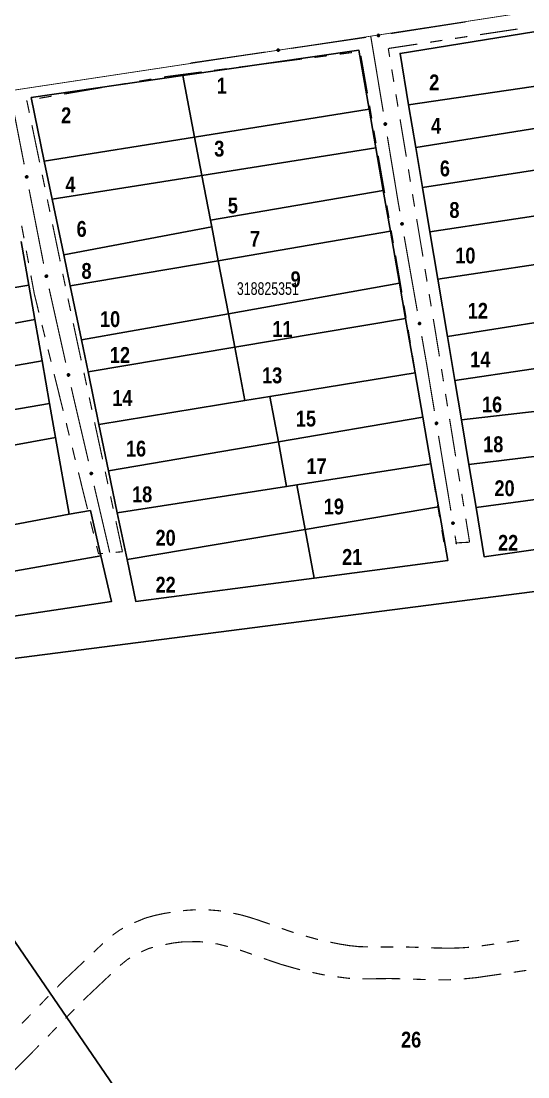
# Model space of a CAD drawing. Extents: x 204834 to 208707, y 4853033 to 4855981.
# Drawn here: x 204945.2 to 205025.3, y 4854819.3 to 4854986.2 of the extents above; entities that cross this region are included whole.
import ezdxf
from ezdxf.enums import TextEntityAlignment as Align

# ---------------------------------------------------------------- set-up
doc = ezdxf.new("R2010")
doc.units = 0
doc.header["$LTSCALE"] = 1.5
doc.header["$MEASUREMENT"] = 0
doc.linetypes.add('PHANTOMX2', pattern=[5, 2.5, -0.5, 0.5, -0.5, 0.5, -0.5])
for name, color, linetype in [('CD-MALHA-LOTES', 40, 'CONTINUOUS'), ('CD_TXT_QUADRA', 7, 'CONTINUOUS'), ('LM-LIM-SETOR-FISCAL', 7, 'CONTINUOUS'), ('RU-QUADRAS', 6, 'CONTINUOUS'), ('SV-EIXO-RUA-N-PAV', 6, 'CONTINUOUS'), ('SV-RUA-NAO-PAV-S-GUIA-C-GUIA', 7, 'PHANTOMX2'), ('Th_NmrPort', 7, 'CONTINUOUS')]:
    doc.layers.add(name, color=color, linetype=linetype)
doc.styles.add('ARIAL', font='ARIAL.TTF')
doc.styles.get("Standard").update_dxf_attribs({"font": 'swisscbo.ttf'})
doc.linetypes.add('Limite', pattern='A,20,-3,[130,ltypeshp.shx,S=6.35,R=0,X=0,Y=0],-3,20', length=46)

msp = doc.modelspace()

# ---------------------------------------------------------------- linework, layer by layer
at = {"layer": 'CD-MALHA-LOTES', "linetype": 'Continuous', "flags": 128}
for points in [[(205005.08, 4854981.12), (205028.2, 4854984.88)], [(204970.73, 4854977.62), (204998.57, 4854981.63)], [(204998.57, 4854981.63), (205000.19, 4854972.33)], [(205006.44, 4854973), (205005.08, 4854981.12)], [(204946.74, 4854974.17), (204970.73, 4854977.62)], [(204972.59, 4854967.91), (204970.73, 4854977.62)], [(205006.44, 4854973), (205029.78, 4854976.44)], [(204948.83, 4854964.1), (204946.74, 4854974.17)], [(205007.57, 4854966.28), (205006.44, 4854973)], [(204972.59, 4854967.91), (205000.19, 4854972.33)], [(205000.19, 4854972.33), (205001.26, 4854966.19)], [(205007.57, 4854966.28), (205030.98, 4854969.99)], [(204948.83, 4854964.1), (204972.59, 4854967.91)], [(204973.76, 4854961.84), (204972.59, 4854967.91)], [(204973.76, 4854961.84), (205001.26, 4854966.19)], [(205001.26, 4854966.19), (205002.43, 4854959.48)], [(205008.63, 4854959.94), (205007.57, 4854966.28)], [(204950.08, 4854958.09), (204948.83, 4854964.1)], [(205008.63, 4854959.94), (205032.18, 4854963.57)], [(204950.08, 4854958.09), (204973.76, 4854961.84)], [(204975.11, 4854954.78), (204973.76, 4854961.84)], [(204975.11, 4854954.78), (205002.43, 4854959.48)], [(205002.43, 4854959.48), (205003.55, 4854953.03)], [(205009.8, 4854952.92), (205008.63, 4854959.94)], [(204951.9, 4854949.31), (204950.08, 4854958.09)], [(205009.8, 4854952.92), (205033.5, 4854956.52)], [(204975.31, 4854953.73), (204975.11, 4854954.78)], [(204951.9, 4854949.31), (204975.31, 4854953.73)], [(204976.33, 4854948.37), (204975.31, 4854953.73)], [(204976.33, 4854948.37), (205003.55, 4854953.03)], [(205003.55, 4854953.03), (205004.98, 4854944.8)], [(205011.05, 4854945.46), (205009.8, 4854952.92)], [(204945.16, 4854951.4), (204946.37, 4854944.5)], [(204952.93, 4854944.37), (204951.9, 4854949.31)], [(204952.93, 4854944.37), (204976.33, 4854948.37)], [(204977.93, 4854939.99), (204976.33, 4854948.37)], [(205011.05, 4854945.46), (205034.91, 4854949.02)], [(204922.69, 4854940.56), (204946.37, 4854944.5)], [(204946.37, 4854944.5), (204947.33, 4854939.05)], [(204977.93, 4854939.99), (205004.98, 4854944.8)], [(205004.98, 4854944.8), (205005.95, 4854939.25)], [(205012.57, 4854936.4), (205011.05, 4854945.46)], [(204954.7, 4854935.85), (204952.93, 4854944.37)], [(205380.76, 4854871.18), (205380.06, 4854941.57), (204916.06, 4854881.89)], [(204954.7, 4854935.85), (204977.93, 4854939.99)], [(204978.94, 4854934.71), (204977.93, 4854939.99)], [(205012.57, 4854936.4), (205036.56, 4854940.16)], [(204924.12, 4854934.8), (204947.33, 4854939.05)], [(204947.33, 4854939.05), (204948.47, 4854932.56)], [(204978.94, 4854934.71), (205005.95, 4854939.25)], [(205005.95, 4854939.25), (205007.45, 4854930.62)], [(205013.74, 4854929.42), (205012.57, 4854936.4)], [(204955.74, 4854930.81), (204954.7, 4854935.85)], [(204955.74, 4854930.81), (204978.94, 4854934.71)], [(204980.56, 4854926.25), (204978.94, 4854934.71)], [(205013.74, 4854929.42), (205037.9, 4854933.02)], [(204925.67, 4854928.56), (204948.47, 4854932.56)], [(204948.47, 4854932.56), (204949.65, 4854925.82)], [(204957.47, 4854922.49), (204955.74, 4854930.81)], [(204984.51, 4854926.89), (205007.45, 4854930.62)], [(205007.45, 4854930.62), (205008.67, 4854923.63)], [(205014.78, 4854923.2), (205013.74, 4854929.42)], [(204957.47, 4854922.49), (204980.56, 4854926.25)], [(204984.51, 4854926.89), (204980.56, 4854926.25)], [(204985.84, 4854919.73), (204984.51, 4854926.89)], [(204927.31, 4854921.95), (204949.65, 4854925.82)], [(204949.65, 4854925.82), (204950.6, 4854920.44)], [(205014.78, 4854923.2), (205039.21, 4854925.99)], [(204985.84, 4854919.73), (205008.67, 4854923.63)], [(205008.67, 4854923.63), (205009.96, 4854916.25)], [(205015.96, 4854916.15), (205014.78, 4854923.2)], [(204958.99, 4854915.15), (204957.47, 4854922.49)], [(204950.6, 4854920.44), (204928.69, 4854916.4)], [(204950.6, 4854920.44), (204952.74, 4854908.28)], [(204958.99, 4854915.15), (204985.84, 4854919.73)], [(204987.15, 4854912.69), (204985.84, 4854919.73)], [(205015.96, 4854916.15), (205040.49, 4854919.18)], [(204988.76, 4854912.94), (205009.96, 4854916.25)], [(205009.96, 4854916.25), (205011.14, 4854909.45)], [(205017.1, 4854909.33), (205015.96, 4854916.15)], [(204960.37, 4854908.5), (204958.99, 4854915.15)], [(204960.37, 4854908.5), (204987.15, 4854912.69)], [(204988.76, 4854912.94), (204987.15, 4854912.69)], [(204990.07, 4854905.89), (204988.76, 4854912.94)], [(205017.1, 4854909.33), (205041.7, 4854912.69)], [(204990.07, 4854905.89), (205011.14, 4854909.45)], [(205011.14, 4854909.45), (205012.62, 4854900.96)], [(204932.09, 4854904.4), (204952.74, 4854908.28)], [(204952.74, 4854908.28), (204956.11, 4854908.87)], [(204956.11, 4854908.87), (204957.79, 4854901.7)], [(204961.91, 4854901.13), (204960.37, 4854908.5)], [(205018.4, 4854901.55), (205017.1, 4854909.33)], [(204961.91, 4854901.13), (204990.07, 4854905.89)], [(204991.5, 4854898.2), (204990.07, 4854905.89)], [(205043.12, 4854905.09), (205018.4, 4854901.55)], [(204933.5, 4854897.45), (204957.79, 4854901.7)], [(204957.79, 4854901.7), (204959.47, 4854894.52)], [(204963.28, 4854894.52), (204961.91, 4854901.13)], [(205012.62, 4854900.96), (204991.5, 4854898.2)], [(204991.5, 4854898.2), (204963.28, 4854894.52)], [(204959.47, 4854894.52), (204934.85, 4854890.82)], [(204923.31, 4854871.15), (204969.87, 4854803.16)]]:
    msp.add_lwpolyline(points, dxfattribs=at)
at = {"layer": 'LM-LIM-SETOR-FISCAL', "linetype": 'Limite', "ltscale": 0.1, "const_width": 0.13, "flags": 128}
msp.add_lwpolyline([(208132.13, 4853213.19), (208114.89, 4853209.76), (208079.6, 4853197.34), (208051.55, 4853180.72), (208025.58, 4853147.48), (208008.96, 4853121.51), (207990.27, 4853095.54), (207977.18, 4853074.27), (207977.18, 4853074.27), (207977.25, 4853074.22), (207977.18, 4853074.27), (207956.1, 4853085.93), (207945.82, 4853090.68), (207936.07, 4853099.64), (207925.79, 4853113.08), (207912.87, 4853122.04), (207901.27, 4853129.42), (207885.99, 4853134.43), (207866.22, 4853130.48), (207857.06, 4853117.3), (207855.74, 4853109.65), (207854.29, 4853104.12), (207849.81, 4853098.58), (207843.48, 4853094.63), (207832.35, 4853091.47), (207826.81, 4853088.04), (207822.46, 4853090.02), (207820.49, 4853094.5), (207817.85, 4853098.72), (207811.26, 4853102.27), (207805.07, 4853103.59), (207799.14, 4853104.38), (207790.7, 4853104.38), (207787.01, 4853100.03), (207786.62, 4853093.31), (207788.2, 4853087.12), (207790.57, 4853079.61), (207790.97, 4853071.24), (207790.84, 4853064.52), (207788.33, 4853057.66), (207782.8, 4853050.28), (207778.71, 4853047.25), (207773.44, 4853045.67), (207762.04, 4853043.3), (207754.13, 4853041.45), (207747.15, 4853035.92), (207736.87, 4853033.41), (207724.88, 4853033.81), (207719.34, 4853036.97), (207718.29, 4853046.46), (207718.15, 4853057.73), (207718.02, 4853064.06), (207716.7, 4853070.78), (207713.41, 4853075.39), (207708.27, 4853076.71), (207703.66, 4853075.26), (207699.7, 4853071.57), (207695.82, 4853066.3), (207691.07, 4853063.26), (207679.08, 4853063.26), (207668.54, 4853066.43), (207663.92, 4853071.17), (207660.23, 4853076.31), (207656.54, 4853081.71), (207653.12, 4853086.99), (207651.8, 4853094.76), (207650.35, 4853101.35), (207645.47, 4853108.07), (207638.75, 4853112.42), (207633.48, 4853114.13), (207625.51, 4853116.05), (207616.55, 4853118.55), (207607.72, 4853121.45), (207599.15, 4853123.03), (207589.26, 4853124.48), (207579.64, 4853122.9), (207567.98, 4853122.5), (207563.63, 4853123.29), (207559.41, 4853125.53), (207549.66, 4853131.07), (207540.31, 4853134.1), (207534.9, 4853135.16), (207526.34, 4853135.42), (207517.37, 4853134.63), (207509.86, 4853132.26), (207501.03, 4853132.12), (207496.16, 4853134.1), (207489.44, 4853138.19), (207485.09, 4853140.95), (207483.24, 4853145.3), (207433.38, 4853135.75), (207434.67, 4853127.72), (207426.82, 4853124.81), (207415.73, 4853122.98), (207396.77, 4853120.95), (207392.49, 4853119.11), (207387.47, 4853118.39), (207381.3, 4853117.24), (207376.56, 4853116.38), (207369.1, 4853115.23), (207357.97, 4853112.75), (207344.5, 4853111.15), (207333.42, 4853111.36), (207328.77, 4853111.37), (207320.7, 4853109.57), (207319.42, 4853105.86), (207317.92, 4853104.36), (207313.42, 4853103), (207306.84, 4853102), (207303.18, 4853099.75), (207300.74, 4853099.94), (207297.24, 4853101.27), (207294.36, 4853102.41), (207290.13, 4853102.41), (207285.91, 4853101.58), (207283.75, 4853100.66), (207281.89, 4853098.7), (207278.14, 4853097.67), (207267.11, 4853095.09), (207250.59, 4853091.4), (207242.24, 4853089.87), (207232.02, 4853089.01), (207225.74, 4853087.76), (207218.42, 4853086.81), (207208.78, 4853084.88), (207201.06, 4853083.36), (207192.55, 4853081.52), (207188.75, 4853080.47), (207183.81, 4853079.34), (207181.54, 4853078.81), (207178.97, 4853078.21), (207175.42, 4853077.24), (207161.51, 4853073.61), (207134.62, 4853067.5), (207121.18, 4853063.43), (207109.77, 4853060.98), (207083.02, 4853055.24), (207071.92, 4853053.66), (207063.04, 4853052.2), (207057.57, 4853051.22), (207048.59, 4853049.32), (207041.5, 4853047.9), (207028.02, 4853045.07), (207018.95, 4853043.22), (207009.04, 4853041.02), (207007.25, 4853052.87), (207006.42, 4853057.28), (207004.98, 4853065.92), (207003.06, 4853076.97), (207001.71, 4853082.51), (207000.15, 4853089.03), (206998.25, 4853095.75), (206995.98, 4853101.99), (206993.74, 4853107.81), (206987.39, 4853105.57), (206977.81, 4853100.47), (206967.6, 4853097.61), (206962.59, 4853093.58), (206958.92, 4853089.46), (206955.6, 4853082.5), (206950.01, 4853078.17), (206943.28, 4853074.5), (206936.66, 4853071.45), (206932.61, 4853069.6), (206929.01, 4853068.36), (206924.61, 4853067.87), (206920.58, 4853068.19), (206915.12, 4853068.72), (206902.95, 4853070.8), (206891.38, 4853067.85), (206880.4, 4853065.73), (206872.64, 4853064.04), (206858.24, 4853060.22), (206847.8, 4853057.54), (206840.17, 4853055.43), (206828.46, 4853052.32), (206822.53, 4853050.63), (206811.52, 4853047.66), (206803.01, 4853045.24), (206783.97, 4853039.27), (206779.35, 4853035.22), (206768.83, 4853039.64), (206726.11, 4853063.48), (206713.2, 4853068.45), (206676.44, 4853090.31), (206672.42, 4853095.9), (206668.43, 4853097.71), (206665.78, 4853098.35), (206614.27, 4853094.76), (206560.2, 4853092.06), (206527.07, 4853088.1), (206526.63, 4853090.28), (206436.89, 4853085.62), (206403.59, 4853083.9), (206378.69, 4853082.54), (206306.59, 4853077.18), (206281.43, 4853073.09), (206250.76, 4853068.13), (206249.32, 4853067.81), (206241.73, 4853106.06), (206174.74, 4853099.25), (206115.25, 4853096.39), (206097.24, 4853093.29), (206088.22, 4853093.5), (206047.56, 4853092.24), (205987.11, 4853086.63), (205973.22, 4853086.23), (205954.27, 4853084.91), (205875.14, 4853081.42), (205864.61, 4853080.53), (205796.33, 4853076.78), (205791.35, 4853076.88), (205760.46, 4853075.4), (205708.12, 4853073.2), (205697.96, 4853072.98), (205694.02, 4853072.84), (205648.48, 4853073.83), (205657.67, 4853139.89), (205663.09, 4853176.52), (205673.5, 4853240.08), (205679.81, 4853273), (205682.39, 4853291.1), (205686.45, 4853319.25), (205690.23, 4853344.16), (205693.06, 4853366.18), (205695.8, 4853385.06), (205698.77, 4853405.47), (205701.84, 4853427.15), (205703.38, 4853440.04), (205705.6, 4853461.25), (205707.13, 4853485.05), (205708.09, 4853504.93), (205707.25, 4853529.87), (205706.63, 4853547.82), (205704.33, 4853573.07), (205701.82, 4853593.22), (205697.65, 4853618.26), (205692.43, 4853645.81), (205685.96, 4853670.23), (205679.7, 4853691.73), (205670, 4853719.35), (205658.78, 4853745.51), (205610.54, 4853829.65), (205562.78, 4853902.04), (205476.94, 4854024.43), (205418.69, 4854109.18), (205356.81, 4854200.14), (205285.27, 4854304.56), (205232.63, 4854379.82), (205148.32, 4854500.33), (205059.6, 4854625.34), (204995.99, 4854716.47), (204934.98, 4854801.22), (204887.55, 4854871.19), (204871.08, 4854893.76), (204835.64, 4854946.28), (204834.25, 4854948.2), (204845.64, 4854959.83), (204876.75, 4854964.71), (204914.35, 4854970.84), (204996.87, 4854983.31), (205090.66, 4854997.71), (205105.98, 4854999.94), (205187.94, 4855012.05), (205245.94, 4855021.11), (205272.68, 4855025.85), (205289.82, 4855028.52), (205353.63, 4855038.1), (205379.87, 4855044.32), (205380.17, 4855053.59), (205399.55, 4855054.95), (205426.54, 4855056.03), (205437.99, 4855056.62), (205499.63, 4855060.67), (205539.31, 4855063.19), (205567.09, 4855064.98), (205582.41, 4855066.09), (205635.91, 4855070), (205692.95, 4855073.42), (205739.37, 4855076.32), (205755.85, 4855076.88), (205779.09, 4855078.91), (205796.39, 4855080.33), (205832.27, 4855082.2), (205855.36, 4855083.58), (205884.96, 4855084.97), (205904.85, 4855085.43), (205945.85, 4855088.06), (205975.45, 4855089.94), (205990.04, 4855090.61), (206010.45, 4855091.62), (206021.42, 4855091.93), (206022.38, 4855094.63), (206023.19, 4855099.07), (206023.73, 4855105.32), (206023.73, 4855114.57), (206023.61, 4855122.77), (206023.73, 4855128.91), (206023.31, 4855148.74), (206059.09, 4855155.08), (206090.43, 4855139.24), (206138.56, 4855111.07), (206178.75, 4855088.19), (206206.79, 4855072.52), (206222.46, 4855062.86), (206230.38, 4855057.64), (206237.19, 4855052.51), (206245.02, 4855046.96), (206277.61, 4855028.92), (206315.11, 4855009.06), (206322.43, 4855004.94), (206334.61, 4854998.15), (206344.05, 4854991.94), (206370.01, 4854978.16), (206377.13, 4854974.52), (206383.62, 4854970.88), (206391.86, 4854965.97), (206400.96, 4854960.99), (206409.67, 4854956.24), (206418.06, 4854951.81), (206428.03, 4854946.58), (206436.74, 4854941.99), (206446.39, 4854936.45), (206454.94, 4854931.86), (206463.33, 4854927.27), (206473.94, 4854921.41), (206483.44, 4854916.66), (206493.49, 4854911.28), (206502.2, 4854906.53), (206509.16, 4854902.73), (206517.55, 4854899.17), (206528.48, 4854896), (206549.69, 4854889.67), (206564.41, 4854883.97), (206567.2, 4854879.08), (206570.83, 4854883.26), (206576.05, 4854891.17), (206582.86, 4854902.57), (206588.24, 4854910.17), (206594.1, 4854919.67), (206601.38, 4854929.09), (206611.99, 4854937.95), (206625.76, 4854949.98), (206640.32, 4854965.18), (206646.34, 4854973.73), (206650.93, 4854980.7), (206656.31, 4854989.4), (206659.8, 4854993.84), (206666.37, 4855000.56), (206674.91, 4855008.32), (206682.51, 4855016.24), (206687.1, 4855021.3), (206689.8, 4855026.21), (206695.97, 4855035.87), (206702.46, 4855046.95), (206709.74, 4855060.01), (206715.44, 4855068.88), (206721.77, 4855075.21), (206727.79, 4855082.65), (206732.22, 4855088.66), (206736.5, 4855097.05), (206739.58, 4855106.79), (206740.85, 4855116.29), (206741.17, 4855125.63), (206741.64, 4855134.02), (206741.17, 4855142.09), (206742.12, 4855150.72), (206742.75, 4855160.06), (206742.43, 4855173.36), (206743.07, 4855183.81), (206745.76, 4855192.36), (206748.45, 4855197.74), (206758.11, 4855205.5), (206768.24, 4855208.82), (206775.2, 4855210.56), (206778.84, 4855212.3), (206783.44, 4855216.26), (206786.6, 4855221.64), (206789.29, 4855225.29), (206792.14, 4855229.4), (206795.63, 4855232.73), (206801.01, 4855234.47), (206808.45, 4855236.21), (206816.52, 4855237.63), (206822.22, 4855240.17), (206827.6, 4855242.54), (206831.4, 4855244.28), (206836.63, 4855244.44), (206839.95, 4855243.97), (206842.19, 4855243.65), (206845.62, 4855240.46), (206849.62, 4855235.99), (206854.58, 4855232.12), (206859.64, 4855229.78), (206864.76, 4855227.39), (206870.2, 4855225.04), (206874.73, 4855222.3), (206878.92, 4855219.29), (206882.98, 4855215.83), (206887.98, 4855212.7), (206893.95, 4855209.85), (206900.29, 4855207.85), (206907.15, 4855206.19), (206913.73, 4855205.04), (206920.81, 4855203.6), (206927.56, 4855201.94), (206933.6, 4855200.48), (206939.89, 4855199.17), (206945.67, 4855197.5), (206951.88, 4855196.77), (206955.65, 4855197.17), (206957.31, 4855197.34), (206961.86, 4855199.66), (206966.53, 4855198.43), (206972.05, 4855197.76), (206977.41, 4855196.39), (206983.23, 4855195.87), (206988.52, 4855195.58), (206994.38, 4855194.99), (206999.44, 4855194.4), (207005.61, 4855193.62), (207012.36, 4855193.6), (207017.57, 4855195.37), (207023.03, 4855199.41), (207027.73, 4855202.05), (207032.27, 4855204.91), (207036.83, 4855207.98), (207041.71, 4855210.66), (207047.65, 4855212.46), (207053.63, 4855214.05), (207060.03, 4855216.42), (207065.62, 4855219.18), (207071.3, 4855222.28), (207076, 4855226.44), (207079.82, 4855231.03), (207081.1, 4855236.76), (207082.6, 4855241.31), (207088.02, 4855243.94), (207090.58, 4855249.59), (207089.81, 4855256.18), (207088.3, 4855261.39), (207091.68, 4855264.78), (207096.44, 4855266.15), (207101.11, 4855269.63), (207105.02, 4855274.18), (207109.74, 4855275.56), (207115.56, 4855275.11), (207120.83, 4855274.22), (207125.84, 4855273.37), (207131.74, 4855271.63), (207137.13, 4855270.1), (207140.28, 4855270.08), (207149.52, 4855272.92), (207159.75, 4855279.15), (207168.21, 4855287.16), (207178.44, 4855293.84), (207190.46, 4855299.18), (207198.91, 4855306.29), (207210.48, 4855312.52), (207226.05, 4855320.31), (207238.96, 4855331.88), (207248.75, 4855350.57), (207250.97, 4855379.94), (207256.76, 4855404.86), (207263.43, 4855423.99), (207271.89, 4855446.69), (207282.57, 4855472.94), (207294.81, 4855494.97), (207326.84, 4855524.34), (207365.56, 4855558.16), (207387.07, 4855586.87), (207407.16, 4855615.16), (207422.96, 4855638.92), (207434.53, 4855666.07), (207438.09, 4855689.65), (207436.31, 4855734.15), (207437.65, 4855776.65), (207435.87, 4855804.68), (207437.2, 4855838.5), (207442.99, 4855862.09), (207450.11, 4855888.79), (207460.34, 4855908.81), (207484.89, 4855935.84), (207514.89, 4855951.47), (207555.87, 4855955.7), (207618.39, 4855944.29), (207657.68, 4855935.84), (207679.23, 4855930.77), (207701.08, 4855927.5), (207727.34, 4855933.29), (207757.59, 4855943.08), (207797.2, 4855948.42), (207840.36, 4855943.52), (207880.86, 4855931.06), (207908.47, 4855922.08), (207928.08, 4855916.75), (207978.98, 4855907.33), (207988.92, 4855905.77), (208022.36, 4855902.14), (208058.85, 4855901.25), (208090, 4855903.03), (208114.96, 4855908.68), (208130.68, 4855913.81), (208161.85, 4855928.41), (208188.89, 4855948.62), (208218.29, 4855981.06), (208246.45, 4855971.34), (208278.32, 4855947.49), (208315.9, 4855902.87), (208367.57, 4855812.45), (208407.49, 4855740.82), (208443.9, 4855682.11), (208501.44, 4855564.09), (208520.23, 4855513.59), (208554.28, 4855420.83), (208582.46, 4855346.85), (208608.3, 4855254.08), (208634.13, 4855164.83), (208662.31, 4855069.71), (208689.32, 4854981.64), (208696.37, 4854928.8), (208702.51, 4854871.1), (208702.64, 4854844.17), (208698.6, 4854815.34), (208685.17, 4854772.09), (208669.12, 4854736.78), (208666.53, 4854731.08), (208618.81, 4854675.16), (208569.26, 4854639.06), (208558.41, 4854631.16), (208530.44, 4854622.7), (208494.29, 4854611.78), (208442.09, 4854593.13), (208386.91, 4854561.82), (208367.53, 4854543.92), (208320.55, 4854507.76), (208301.91, 4854481.66), (208287, 4854448.85), (208272.08, 4854390.69), (208264.63, 4854342.97), (208264.41, 4854341.07), (208259.41, 4854296.74), (208259.41, 4854241.19), (208259.41, 4854191.98), (208256.43, 4854122.63), (208248.97, 4854065.96), (208232.56, 4854015.63), (208216.16, 4853966.42), (208198.26, 4853911.24), (208184.84, 4853872.46), (208177.39, 4853828.47), (208173.66, 4853792.31), (208166.95, 4853749.8), (208162.4, 4853719.3), (208164.42, 4853685.56), (208172.06, 4853630.34), (208197.55, 4853545.38), (208223.89, 4853510.55), (208245.13, 4853460.42), (208259.57, 4853406.68), (208260.42, 4853403.5), (208260.52, 4853398.64), (208261.27, 4853362.72), (208252.77, 4853293.05), (208222.19, 4853252.27), (208166.97, 4853226.79)], close=True, dxfattribs=at)
at = {"layer": 'RU-QUADRAS', "linetype": 'Continuous'}
for points in [[(205043.12, 4854905.09), (205018.4, 4854901.55), (205017.1, 4854909.33), (205015.96, 4854916.15), (205014.78, 4854923.2), (205013.74, 4854929.42), (205012.57, 4854936.4), (205011.05, 4854945.46), (205009.8, 4854952.92), (205008.63, 4854959.94), (205007.57, 4854966.28), (205006.44, 4854973), (205005.08, 4854981.12), (205005.08, 4854981.12), (205028.2, 4854984.88)], [(204945.16, 4854951.4), (204946.37, 4854944.5), (204947.33, 4854939.05), (204948.47, 4854932.56), (204949.65, 4854925.82), (204950.6, 4854920.44), (204952.74, 4854908.28), (204956.11, 4854908.87), (204957.79, 4854901.7), (204959.47, 4854894.52), (204934.85, 4854890.82)], [(205083.7, 4854780.65), (205025.05, 4854771.79), (204993, 4854765.19), (204980.95, 4854784.29), (204969.87, 4854803.16), (204923.31, 4854871.15), (204916.06, 4854881.89), (204916.06, 4854881.89), (205380.06, 4854941.57)]]:
    msp.add_lwpolyline(points, dxfattribs=at)
msp.add_lwpolyline([(204946.74, 4854974.17), (204970.73, 4854977.62), (204998.57, 4854981.63), (205000.19, 4854972.33), (205001.26, 4854966.19), (205002.43, 4854959.48), (205003.55, 4854953.03), (205004.98, 4854944.8), (205005.95, 4854939.25), (205007.45, 4854930.62), (205008.67, 4854923.63), (205009.96, 4854916.25), (205011.14, 4854909.45), (205012.62, 4854900.96), (204991.5, 4854898.2), (204963.28, 4854894.52), (204961.91, 4854901.13), (204960.37, 4854908.5), (204958.99, 4854915.15), (204957.47, 4854922.49), (204955.74, 4854930.81), (204954.7, 4854935.85), (204952.93, 4854944.37), (204951.9, 4854949.31), (204950.08, 4854958.09), (204948.83, 4854964.1), (204946.74, 4854974.17)], close=True, dxfattribs=at)
at = {"layer": 'SV-EIXO-RUA-N-PAV', "const_width": 0.18}
for points in [[(205003.64, 4854984.28), (205015.49, 4854986.13)], [(204987.81, 4854981.93), (204999.68, 4854983.67)], [(205000.46, 4854983.78), (205002.42, 4854971.94)], [(204971.98, 4854979.61), (204983.85, 4854981.35)], [(204943.35, 4854975.36), (204945.65, 4854963.58)], [(205003.07, 4854967.99), (205004.7, 4854958.13)], [(204946.42, 4854959.66), (204948.72, 4854947.88)], [(205004.7, 4854958.13), (205004.84, 4854957.29)], [(205004.84, 4854957.29), (205005.04, 4854956.16)], [(205005.73, 4854952.22), (205007.81, 4854940.4)], [(204949.59, 4854943.97), (204952.21, 4854932.26)], [(205008.51, 4854936.46), (205009.2, 4854932.52)], [(205009.2, 4854932.52), (205009.29, 4854932)], [(205009.29, 4854932), (205010.51, 4854924.63)], [(204953.09, 4854928.36), (204953.31, 4854927.38)], [(204953.31, 4854927.38), (204953.34, 4854927.24)], [(204953.34, 4854927.24), (204955.81, 4854916.67)], [(205011.16, 4854920.68), (205013.12, 4854908.84)], [(204956.71, 4854912.78), (204958.99, 4854903.04)], [(205013.77, 4854904.9), (205013.94, 4854903.91)], [(204958.99, 4854903.04), (204959.17, 4854902.25)], [(205013.94, 4854903.91), (205014, 4854903.53)]]:
    msp.add_lwpolyline(points, dxfattribs=at)
at = {"layer": 'SV-EIXO-RUA-N-PAV'}
for points in [[(205001.5, 4854984.05), (205001.53, 4854984.09), (205001.56, 4854984.12), (205001.6, 4854984.14), (205001.63, 4854984.14), (205001.66, 4854984.15), (205001.7, 4854984.14), (205001.74, 4854984.13), (205001.78, 4854984.1), (205001.81, 4854984.06), (205001.82, 4854984.03), (205001.83, 4854984), (205001.83, 4854983.96), (205001.83, 4854983.93), (205001.81, 4854983.89), (205001.78, 4854983.85), (205001.75, 4854983.82), (205001.72, 4854983.8), (205001.68, 4854983.8), (205001.65, 4854983.79), (205001.61, 4854983.8), (205001.57, 4854983.81), (205001.53, 4854983.84), (205001.51, 4854983.88), (205001.49, 4854983.91), (205001.48, 4854983.94), (205001.48, 4854983.98), (205001.48, 4854984.01), (205001.5, 4854984.05)], [(204985.67, 4854981.73), (204985.7, 4854981.77), (204985.73, 4854981.79), (204985.77, 4854981.81), (204985.8, 4854981.82), (204985.84, 4854981.82), (204985.87, 4854981.81), (204985.91, 4854981.8), (204985.95, 4854981.77), (204985.98, 4854981.73), (204985.99, 4854981.7), (204986, 4854981.67), (204986, 4854981.63), (204986, 4854981.6), (204985.98, 4854981.56), (204985.95, 4854981.52), (204985.92, 4854981.49), (204985.89, 4854981.48), (204985.85, 4854981.47), (204985.82, 4854981.47), (204985.78, 4854981.47), (204985.74, 4854981.49), (204985.7, 4854981.52), (204985.67, 4854981.55), (204985.66, 4854981.58), (204985.65, 4854981.62), (204985.65, 4854981.65), (204985.65, 4854981.69), (204985.67, 4854981.73)], [(205002.83, 4854970.13), (205002.87, 4854970.1), (205002.9, 4854970.07), (205002.91, 4854970.03), (205002.92, 4854970), (205002.92, 4854969.96), (205002.92, 4854969.93), (205002.9, 4854969.89), (205002.88, 4854969.85), (205002.84, 4854969.82), (205002.81, 4854969.8), (205002.78, 4854969.8), (205002.74, 4854969.79), (205002.7, 4854969.8), (205002.66, 4854969.81), (205002.62, 4854969.84), (205002.6, 4854969.87), (205002.58, 4854969.91), (205002.57, 4854969.94), (205002.57, 4854969.98), (205002.58, 4854970.01), (205002.59, 4854970.05), (205002.62, 4854970.09), (205002.65, 4854970.12), (205002.68, 4854970.14), (205002.72, 4854970.14), (205002.75, 4854970.15), (205002.79, 4854970.14), (205002.83, 4854970.13)], [(204946.12, 4854961.78), (204946.16, 4854961.75), (204946.19, 4854961.72), (204946.21, 4854961.69), (204946.21, 4854961.66), (204946.22, 4854961.62), (204946.21, 4854961.58), (204946.2, 4854961.54), (204946.17, 4854961.5), (204946.14, 4854961.48), (204946.11, 4854961.46), (204946.07, 4854961.45), (204946.04, 4854961.44), (204946, 4854961.45), (204945.96, 4854961.46), (204945.92, 4854961.49), (204945.89, 4854961.52), (204945.88, 4854961.55), (204945.87, 4854961.59), (204945.86, 4854961.62), (204945.87, 4854961.66), (204945.88, 4854961.7), (204945.91, 4854961.74), (204945.94, 4854961.77), (204945.97, 4854961.78), (204946.01, 4854961.79), (204946.04, 4854961.8), (204946.08, 4854961.8), (204946.12, 4854961.78)], [(205005.47, 4854954.35), (205005.51, 4854954.32), (205005.54, 4854954.29), (205005.56, 4854954.25), (205005.56, 4854954.22), (205005.57, 4854954.19), (205005.56, 4854954.15), (205005.55, 4854954.11), (205005.52, 4854954.07), (205005.49, 4854954.04), (205005.45, 4854954.02), (205005.42, 4854954.02), (205005.38, 4854954.01), (205005.35, 4854954.02), (205005.31, 4854954.03), (205005.27, 4854954.06), (205005.24, 4854954.09), (205005.22, 4854954.13), (205005.22, 4854954.16), (205005.21, 4854954.2), (205005.22, 4854954.23), (205005.23, 4854954.27), (205005.26, 4854954.31), (205005.29, 4854954.34), (205005.32, 4854954.36), (205005.36, 4854954.36), (205005.39, 4854954.37), (205005.43, 4854954.36), (205005.47, 4854954.35)], [(204949.22, 4854946.09), (204949.27, 4854946.06), (204949.3, 4854946.03), (204949.32, 4854946), (204949.32, 4854945.97), (204949.33, 4854945.93), (204949.33, 4854945.9), (204949.31, 4854945.86), (204949.29, 4854945.81), (204949.26, 4854945.78), (204949.22, 4854945.76), (204949.19, 4854945.75), (204949.16, 4854945.75), (204949.12, 4854945.75), (204949.08, 4854945.77), (204949.04, 4854945.79), (204949.01, 4854945.82), (204948.99, 4854945.86), (204948.98, 4854945.89), (204948.97, 4854945.93), (204948.98, 4854945.96), (204948.99, 4854946), (204949.02, 4854946.04), (204949.05, 4854946.07), (204949.08, 4854946.09), (204949.11, 4854946.1), (204949.15, 4854946.1), (204949.18, 4854946.1), (204949.22, 4854946.09)], [(205008.24, 4854938.59), (205008.28, 4854938.56), (205008.31, 4854938.53), (205008.33, 4854938.5), (205008.34, 4854938.46), (205008.34, 4854938.43), (205008.33, 4854938.39), (205008.32, 4854938.35), (205008.29, 4854938.31), (205008.26, 4854938.28), (205008.23, 4854938.27), (205008.19, 4854938.26), (205008.16, 4854938.25), (205008.12, 4854938.26), (205008.08, 4854938.28), (205008.04, 4854938.3), (205008.01, 4854938.34), (205008, 4854938.37), (205007.99, 4854938.4), (205007.98, 4854938.44), (205007.99, 4854938.47), (205008, 4854938.51), (205008.03, 4854938.55), (205008.06, 4854938.58), (205008.1, 4854938.6), (205008.13, 4854938.61), (205008.17, 4854938.61), (205008.2, 4854938.61), (205008.24, 4854938.59)], [(204952.73, 4854930.48), (204952.77, 4854930.45), (204952.8, 4854930.42), (204952.82, 4854930.39), (204952.83, 4854930.35), (204952.83, 4854930.32), (204952.83, 4854930.28), (204952.82, 4854930.24), (204952.79, 4854930.2), (204952.76, 4854930.17), (204952.73, 4854930.15), (204952.69, 4854930.14), (204952.66, 4854930.14), (204952.62, 4854930.14), (204952.58, 4854930.15), (204952.54, 4854930.18), (204952.51, 4854930.21), (204952.49, 4854930.24), (204952.48, 4854930.28), (204952.48, 4854930.31), (204952.48, 4854930.35), (204952.49, 4854930.39), (204952.52, 4854930.43), (204952.55, 4854930.46), (204952.58, 4854930.48), (204952.62, 4854930.49), (204952.65, 4854930.49), (204952.69, 4854930.49), (204952.73, 4854930.48)], [(205010.92, 4854922.81), (205010.96, 4854922.79), (205010.99, 4854922.75), (205011.01, 4854922.72), (205011.01, 4854922.69), (205011.02, 4854922.65), (205011.01, 4854922.62), (205011, 4854922.58), (205010.97, 4854922.54), (205010.93, 4854922.51), (205010.9, 4854922.49), (205010.87, 4854922.48), (205010.83, 4854922.48), (205010.8, 4854922.49), (205010.76, 4854922.5), (205010.72, 4854922.53), (205010.69, 4854922.56), (205010.67, 4854922.6), (205010.66, 4854922.63), (205010.66, 4854922.67), (205010.67, 4854922.7), (205010.68, 4854922.74), (205010.71, 4854922.78), (205010.74, 4854922.81), (205010.78, 4854922.82), (205010.81, 4854922.83), (205010.85, 4854922.84), (205010.88, 4854922.83), (205010.92, 4854922.81)], [(204956.33, 4854914.89), (204956.38, 4854914.86), (204956.41, 4854914.83), (204956.43, 4854914.8), (204956.43, 4854914.77), (204956.44, 4854914.73), (204956.44, 4854914.7), (204956.43, 4854914.66), (204956.4, 4854914.62), (204956.37, 4854914.59), (204956.34, 4854914.57), (204956.3, 4854914.55), (204956.27, 4854914.55), (204956.23, 4854914.55), (204956.19, 4854914.57), (204956.15, 4854914.59), (204956.12, 4854914.62), (204956.1, 4854914.65), (204956.09, 4854914.69), (204956.09, 4854914.72), (204956.09, 4854914.76), (204956.1, 4854914.8), (204956.13, 4854914.84), (204956.16, 4854914.87), (204956.19, 4854914.89), (204956.22, 4854914.9), (204956.26, 4854914.9), (204956.29, 4854914.9), (204956.33, 4854914.89)], [(205013.53, 4854907.03), (205013.57, 4854907), (205013.6, 4854906.97), (205013.62, 4854906.94), (205013.62, 4854906.9), (205013.63, 4854906.87), (205013.62, 4854906.83), (205013.61, 4854906.79), (205013.58, 4854906.75), (205013.55, 4854906.72), (205013.51, 4854906.71), (205013.48, 4854906.7), (205013.44, 4854906.7), (205013.41, 4854906.7), (205013.37, 4854906.72), (205013.33, 4854906.75), (205013.3, 4854906.78), (205013.29, 4854906.81), (205013.28, 4854906.84), (205013.27, 4854906.88), (205013.28, 4854906.92), (205013.29, 4854906.96), (205013.32, 4854906.99), (205013.35, 4854907.02), (205013.39, 4854907.04), (205013.42, 4854907.05), (205013.46, 4854907.05), (205013.49, 4854907.05), (205013.53, 4854907.03)]]:
    msp.add_lwpolyline(points, close=True, dxfattribs=at)
for points in [[(205001.48, 4854984.01), (205001.78, 4854984.1)], [(205001.48, 4854983.98), (205001.81, 4854984.06)], [(205001.48, 4854983.96), (205001.81, 4854984.05)], [(205001.48, 4854983.94), (205001.82, 4854984.03)], [(205001.49, 4854984.03), (205001.76, 4854984.11)], [(205001.49, 4854984), (205001.79, 4854984.08)], [(205001.49, 4854983.93), (205001.83, 4854984.01)], [(205001.49, 4854983.91), (205001.83, 4854984)], [(205001.5, 4854984.05), (205001.74, 4854984.13)], [(205001.5, 4854983.89), (205001.83, 4854983.98)], [(205001.51, 4854983.88), (205001.83, 4854983.96)], [(205001.52, 4854984.07), (205001.71, 4854984.13)], [(205001.52, 4854983.86), (205001.83, 4854983.94)], [(205001.53, 4854984.09), (205001.7, 4854984.14)], [(205001.53, 4854983.84), (205001.83, 4854983.93)], [(205001.55, 4854984.11), (205001.67, 4854984.14)], [(205001.56, 4854984.12), (205001.66, 4854984.15)], [(205001.56, 4854983.83), (205001.82, 4854983.9)], [(205001.57, 4854983.81), (205001.81, 4854983.89)], [(205001.6, 4854983.81), (205001.79, 4854983.86)], [(205001.61, 4854983.8), (205001.78, 4854983.85)], [(205001.63, 4854983.8), (205001.76, 4854983.83)], [(205001.65, 4854983.79), (205001.75, 4854983.82)], [(204985.65, 4854981.69), (204985.95, 4854981.77)], [(204985.65, 4854981.65), (204985.98, 4854981.73)], [(204985.65, 4854981.62), (204985.99, 4854981.7)], [(204985.66, 4854981.71), (204985.93, 4854981.78)], [(204985.66, 4854981.67), (204985.96, 4854981.75)], [(204985.66, 4854981.64), (204985.98, 4854981.72)], [(204985.66, 4854981.6), (204986, 4854981.68)], [(204985.66, 4854981.58), (204986, 4854981.67)], [(204985.67, 4854981.73), (204985.91, 4854981.8)], [(204985.67, 4854981.56), (204986, 4854981.65)], [(204985.67, 4854981.55), (204986, 4854981.63)], [(204985.69, 4854981.75), (204985.88, 4854981.8)], [(204985.69, 4854981.53), (204986, 4854981.61)], [(204985.7, 4854981.77), (204985.87, 4854981.81)], [(204985.7, 4854981.52), (204986, 4854981.6)], [(204985.72, 4854981.78), (204985.85, 4854981.81)], [(204985.73, 4854981.79), (204985.84, 4854981.82)], [(204985.73, 4854981.5), (204985.99, 4854981.57)], [(204985.74, 4854981.49), (204985.98, 4854981.56)], [(204985.77, 4854981.48), (204985.96, 4854981.54)], [(204985.78, 4854981.47), (204985.95, 4854981.52)], [(204985.8, 4854981.47), (204985.93, 4854981.5)], [(204985.82, 4854981.47), (204985.92, 4854981.49)], [(205002.57, 4854969.99), (205002.61, 4854969.87)], [(205002.57, 4854969.98), (205002.6, 4854969.87)], [(205002.58, 4854970.01), (205002.62, 4854969.84)], [(205002.59, 4854970.05), (205002.66, 4854969.81)], [(205002.59, 4854970.03), (205002.64, 4854969.84)], [(205002.61, 4854970.07), (205002.68, 4854969.81)], [(205002.62, 4854970.09), (205002.7, 4854969.8)], [(205002.63, 4854970.1), (205002.72, 4854969.8)], [(205002.65, 4854970.12), (205002.74, 4854969.79)], [(205002.67, 4854970.13), (205002.76, 4854969.8)], [(205002.68, 4854970.14), (205002.78, 4854969.8)], [(205002.7, 4854970.14), (205002.79, 4854969.8)], [(205002.72, 4854970.14), (205002.81, 4854969.8)], [(205002.74, 4854970.14), (205002.83, 4854969.82)], [(205002.75, 4854970.15), (205002.84, 4854969.82)], [(205002.77, 4854970.14), (205002.86, 4854969.84)], [(205002.79, 4854970.14), (205002.88, 4854969.85)], [(205002.81, 4854970.13), (205002.89, 4854969.87)], [(205002.83, 4854970.13), (205002.9, 4854969.89)], [(205002.85, 4854970.11), (205002.91, 4854969.92)], [(205002.87, 4854970.1), (205002.92, 4854969.93)], [(205002.89, 4854970.08), (205002.92, 4854969.96)], [(205002.9, 4854970.07), (205002.92, 4854969.96)], [(204945.86, 4854961.62), (204945.89, 4854961.52)], [(204945.87, 4854961.66), (204945.92, 4854961.49)], [(204945.87, 4854961.64), (204945.91, 4854961.51)], [(204945.88, 4854961.7), (204945.96, 4854961.46)], [(204945.88, 4854961.67), (204945.94, 4854961.48)], [(204945.9, 4854961.72), (204945.98, 4854961.46)], [(204945.91, 4854961.74), (204946, 4854961.45)], [(204945.92, 4854961.75), (204946.02, 4854961.45)], [(204945.94, 4854961.77), (204946.04, 4854961.44)], [(204945.96, 4854961.77), (204946.06, 4854961.45)], [(204945.97, 4854961.78), (204946.07, 4854961.45)], [(204945.99, 4854961.79), (204946.09, 4854961.45)], [(204946.01, 4854961.79), (204946.11, 4854961.46)], [(204946.03, 4854961.79), (204946.12, 4854961.47)], [(204946.04, 4854961.8), (204946.14, 4854961.48)], [(204946.06, 4854961.79), (204946.16, 4854961.49)], [(204946.08, 4854961.8), (204946.17, 4854961.5)], [(204946.1, 4854961.79), (204946.18, 4854961.53)], [(204946.12, 4854961.78), (204946.2, 4854961.54)], [(204946.14, 4854961.76), (204946.2, 4854961.57)], [(204946.16, 4854961.75), (204946.21, 4854961.58)], [(204946.18, 4854961.74), (204946.21, 4854961.61)], [(204946.19, 4854961.72), (204946.22, 4854961.62)], [(205005.21, 4854954.2), (205005.24, 4854954.09)], [(205005.22, 4854954.23), (205005.27, 4854954.06)], [(205005.22, 4854954.21), (205005.25, 4854954.08)], [(205005.23, 4854954.27), (205005.31, 4854954.03)], [(205005.23, 4854954.25), (205005.29, 4854954.05)], [(205005.25, 4854954.29), (205005.33, 4854954.03)], [(205005.26, 4854954.31), (205005.35, 4854954.02)], [(205005.27, 4854954.32), (205005.36, 4854954.02)], [(205005.29, 4854954.34), (205005.38, 4854954.01)], [(205005.31, 4854954.34), (205005.4, 4854954.02)], [(205005.32, 4854954.36), (205005.42, 4854954.02)], [(205005.34, 4854954.36), (205005.43, 4854954.02)], [(205005.36, 4854954.36), (205005.45, 4854954.02)], [(205005.38, 4854954.36), (205005.47, 4854954.04)], [(205005.39, 4854954.37), (205005.49, 4854954.04)], [(205005.41, 4854954.36), (205005.5, 4854954.06)], [(205005.43, 4854954.36), (205005.52, 4854954.07)], [(205005.45, 4854954.35), (205005.53, 4854954.09)], [(205005.47, 4854954.35), (205005.55, 4854954.11)], [(205005.49, 4854954.33), (205005.55, 4854954.14)], [(205005.51, 4854954.32), (205005.56, 4854954.15)], [(205005.53, 4854954.3), (205005.56, 4854954.18)], [(205005.54, 4854954.29), (205005.57, 4854954.19)], [(204949.03, 4854946.05), (204949.14, 4854945.76)], [(204949.05, 4854946.07), (204949.16, 4854945.75)], [(204949.06, 4854946.08), (204949.17, 4854945.75)], [(204949.08, 4854946.09), (204949.19, 4854945.75)], [(204949.1, 4854946.09), (204949.2, 4854945.76)], [(204949.11, 4854946.1), (204949.22, 4854945.76)], [(204949.13, 4854946.1), (204949.24, 4854945.78)], [(204949.15, 4854946.1), (204949.26, 4854945.78)], [(204949.17, 4854946.1), (204949.27, 4854945.8)], [(204949.18, 4854946.1), (204949.29, 4854945.81)], [(204949.2, 4854946.09), (204949.3, 4854945.84)], [(204949.22, 4854946.09), (204949.31, 4854945.86)], [(204949.25, 4854946.07), (204949.32, 4854945.88)], [(204949.27, 4854946.06), (204949.33, 4854945.9)], [(204948.97, 4854945.93), (204949.01, 4854945.82)], [(204948.98, 4854945.96), (204949.04, 4854945.79)], [(204948.98, 4854945.94), (204949.02, 4854945.81)], [(204948.99, 4854946), (204949.08, 4854945.77)], [(204948.99, 4854945.98), (204949.06, 4854945.79)], [(204949.01, 4854946.02), (204949.1, 4854945.76)], [(204949.02, 4854946.04), (204949.12, 4854945.75)], [(204949.28, 4854946.05), (204949.32, 4854945.92)], [(204949.3, 4854946.03), (204949.33, 4854945.93)], [(205007.98, 4854938.44), (205008.01, 4854938.34)], [(205007.99, 4854938.47), (205008.04, 4854938.3)], [(205007.99, 4854938.45), (205008.02, 4854938.33)], [(205008, 4854938.51), (205008.08, 4854938.28)], [(205008, 4854938.49), (205008.06, 4854938.3)], [(205008.02, 4854938.53), (205008.1, 4854938.27)], [(205008.03, 4854938.55), (205008.12, 4854938.26)], [(205008.05, 4854938.57), (205008.14, 4854938.26)], [(205008.06, 4854938.58), (205008.16, 4854938.25)], [(205008.08, 4854938.59), (205008.17, 4854938.26)], [(205008.1, 4854938.6), (205008.19, 4854938.26)], [(205008.11, 4854938.6), (205008.21, 4854938.26)], [(205008.13, 4854938.61), (205008.23, 4854938.27)], [(205008.15, 4854938.6), (205008.24, 4854938.28)], [(205008.17, 4854938.61), (205008.26, 4854938.28)], [(205008.19, 4854938.6), (205008.28, 4854938.3)], [(205008.2, 4854938.61), (205008.29, 4854938.31)], [(205008.22, 4854938.6), (205008.3, 4854938.34)], [(205008.24, 4854938.59), (205008.32, 4854938.35)], [(205008.26, 4854938.57), (205008.33, 4854938.38)], [(205008.28, 4854938.56), (205008.33, 4854938.39)], [(205008.3, 4854938.54), (205008.33, 4854938.42)], [(205008.31, 4854938.53), (205008.34, 4854938.43)], [(204952.48, 4854930.35), (204952.54, 4854930.18)], [(204952.48, 4854930.33), (204952.52, 4854930.2)], [(204952.48, 4854930.31), (204952.51, 4854930.21)], [(204952.49, 4854930.39), (204952.58, 4854930.15)], [(204952.49, 4854930.36), (204952.56, 4854930.18)], [(204952.51, 4854930.41), (204952.6, 4854930.15)], [(204952.52, 4854930.43), (204952.62, 4854930.14)], [(204952.53, 4854930.44), (204952.64, 4854930.14)], [(204952.55, 4854930.46), (204952.66, 4854930.14)], [(204952.57, 4854930.46), (204952.67, 4854930.14)], [(204952.58, 4854930.48), (204952.69, 4854930.14)], [(204952.6, 4854930.48), (204952.71, 4854930.15)], [(204952.62, 4854930.49), (204952.73, 4854930.15)], [(204952.63, 4854930.49), (204952.74, 4854930.17)], [(204952.65, 4854930.49), (204952.76, 4854930.17)], [(204952.67, 4854930.49), (204952.77, 4854930.19)], [(204952.69, 4854930.49), (204952.79, 4854930.2)], [(204952.71, 4854930.48), (204952.8, 4854930.23)], [(204952.73, 4854930.48), (204952.82, 4854930.24)], [(204952.75, 4854930.46), (204952.82, 4854930.27)], [(204952.77, 4854930.45), (204952.83, 4854930.28)], [(204952.79, 4854930.43), (204952.83, 4854930.31)], [(204952.8, 4854930.42), (204952.83, 4854930.32)], [(205010.67, 4854922.7), (205010.72, 4854922.53)], [(205010.68, 4854922.74), (205010.76, 4854922.5)], [(205010.68, 4854922.72), (205010.73, 4854922.52)], [(205010.7, 4854922.76), (205010.78, 4854922.5)], [(205010.71, 4854922.78), (205010.8, 4854922.49)], [(205010.73, 4854922.79), (205010.81, 4854922.49)], [(205010.74, 4854922.81), (205010.83, 4854922.48)], [(205010.76, 4854922.81), (205010.85, 4854922.48)], [(205010.78, 4854922.82), (205010.87, 4854922.48)], [(205010.79, 4854922.83), (205010.88, 4854922.49)], [(205010.81, 4854922.83), (205010.9, 4854922.49)], [(205010.83, 4854922.83), (205010.92, 4854922.51)], [(205010.85, 4854922.84), (205010.93, 4854922.51)], [(205010.86, 4854922.83), (205010.95, 4854922.53)], [(205010.88, 4854922.83), (205010.97, 4854922.54)], [(205010.9, 4854922.82), (205010.98, 4854922.56)], [(205010.92, 4854922.81), (205011, 4854922.58)], [(205010.94, 4854922.8), (205011, 4854922.6)], [(205010.96, 4854922.79), (205011.01, 4854922.62)], [(205010.98, 4854922.77), (205011.01, 4854922.64)], [(205010.99, 4854922.75), (205011.02, 4854922.65)], [(205010.66, 4854922.67), (205010.69, 4854922.56)], [(205010.67, 4854922.68), (205010.7, 4854922.55)], [(204956.09, 4854914.76), (204956.15, 4854914.59)], [(204956.09, 4854914.74), (204956.13, 4854914.61)], [(204956.09, 4854914.72), (204956.12, 4854914.62)], [(204956.1, 4854914.8), (204956.19, 4854914.57)], [(204956.1, 4854914.78), (204956.17, 4854914.59)], [(204956.12, 4854914.82), (204956.21, 4854914.56)], [(204956.13, 4854914.84), (204956.23, 4854914.55)], [(204956.14, 4854914.85), (204956.25, 4854914.56)], [(204956.16, 4854914.87), (204956.27, 4854914.55)], [(204956.17, 4854914.88), (204956.28, 4854914.56)], [(204956.19, 4854914.89), (204956.3, 4854914.55)], [(204956.21, 4854914.89), (204956.32, 4854914.56)], [(204956.22, 4854914.9), (204956.34, 4854914.57)], [(204956.24, 4854914.9), (204956.35, 4854914.58)], [(204956.26, 4854914.9), (204956.37, 4854914.59)], [(204956.28, 4854914.9), (204956.38, 4854914.6)], [(204956.29, 4854914.9), (204956.4, 4854914.62)], [(204956.31, 4854914.9), (204956.41, 4854914.64)], [(204956.33, 4854914.89), (204956.43, 4854914.66)], [(204956.36, 4854914.87), (204956.43, 4854914.68)], [(204956.38, 4854914.86), (204956.44, 4854914.7)], [(204956.39, 4854914.85), (204956.44, 4854914.72)], [(204956.41, 4854914.83), (204956.44, 4854914.73)], [(205013.27, 4854906.88), (205013.3, 4854906.78)], [(205013.28, 4854906.92), (205013.33, 4854906.75)], [(205013.28, 4854906.89), (205013.31, 4854906.77)], [(205013.29, 4854906.96), (205013.37, 4854906.72)], [(205013.29, 4854906.93), (205013.35, 4854906.74)], [(205013.31, 4854906.97), (205013.39, 4854906.71)], [(205013.32, 4854906.99), (205013.41, 4854906.7)], [(205013.34, 4854907.01), (205013.42, 4854906.7)], [(205013.35, 4854907.02), (205013.44, 4854906.7)], [(205013.37, 4854907.03), (205013.46, 4854906.7)], [(205013.39, 4854907.04), (205013.48, 4854906.7)], [(205013.4, 4854907.04), (205013.49, 4854906.7)], [(205013.42, 4854907.05), (205013.51, 4854906.71)], [(205013.44, 4854907.04), (205013.53, 4854906.72)], [(205013.46, 4854907.05), (205013.55, 4854906.72)], [(205013.48, 4854907.04), (205013.56, 4854906.74)], [(205013.49, 4854907.05), (205013.58, 4854906.75)], [(205013.51, 4854907.04), (205013.59, 4854906.77)], [(205013.53, 4854907.03), (205013.61, 4854906.79)], [(205013.55, 4854907.01), (205013.61, 4854906.82)], [(205013.57, 4854907), (205013.62, 4854906.83)], [(205013.59, 4854906.98), (205013.62, 4854906.86)], [(205013.6, 4854906.97), (205013.63, 4854906.87)]]:
    msp.add_lwpolyline(points, dxfattribs=at)
at = {"layer": 'SV-RUA-NAO-PAV-S-GUIA-C-GUIA', "const_width": 0.18}
for points in [[(205023.65, 4854984.99), (205017.72, 4854984.1)], [(205011.78, 4854983.2), (205009.81, 4854982.9)], [(205015.74, 4854983.8), (205013.76, 4854983.5)], [(204997.5, 4854981.27), (204995.52, 4854981.02)], [(205003.87, 4854982.01), (205003.22, 4854981.91)], [(205003.22, 4854981.91), (205003.44, 4854980.59)], [(205007.83, 4854982.61), (205003.87, 4854982.01)], [(204989.57, 4854980.25), (204983.62, 4854979.48)], [(204993.54, 4854980.76), (204991.55, 4854980.5)], [(204999.93, 4854974.83), (204998.9, 4854980.74)], [(204973.7, 4854978.2), (204968.74, 4854977.55)], [(204977.67, 4854978.71), (204975.68, 4854978.45)], [(204981.64, 4854979.22), (204979.65, 4854978.97)], [(205003.77, 4854978.62), (205004.1, 4854976.64)], [(204961.84, 4854976.4), (204959.87, 4854976.06)], [(204965.78, 4854977.08), (204963.81, 4854976.74)], [(204968.02, 4854977.46), (204967.75, 4854977.41)], [(204968.74, 4854977.55), (204968.02, 4854977.46)], [(204950.01, 4854974.38), (204948.04, 4854974.04)], [(204957.9, 4854975.73), (204951.98, 4854974.71)], [(205004.43, 4854974.67), (205004.75, 4854972.7)], [(204946.07, 4854973.7), (204946.06, 4854973.7)], [(204946.06, 4854973.7), (204946.47, 4854971.75)], [(205000.61, 4854970.88), (205000.27, 4854972.86)], [(204946.87, 4854969.79), (204948.09, 4854963.92)], [(205005.08, 4854970.73), (205006.07, 4854964.81)], [(205001.29, 4854966.94), (205000.95, 4854968.91)], [(205002.66, 4854959.06), (205001.63, 4854964.97)], [(205006.4, 4854962.83), (205006.72, 4854960.86)], [(204948.5, 4854961.96), (204948.91, 4854960)], [(204949.31, 4854958.04), (204949.72, 4854956.08)], [(205007.05, 4854958.89), (205007.38, 4854956.92)], [(205003.34, 4854955.12), (205003, 4854957.09)], [(205007.71, 4854954.94), (205008.7, 4854949.02)], [(204945.62, 4854951.92), (204945.25, 4854953.89)], [(204950.13, 4854954.13), (204951.35, 4854948.25)], [(205004.03, 4854951.18), (205003.68, 4854953.15)], [(204946.35, 4854947.99), (204945.98, 4854949.95)], [(205005.04, 4854945.33), (205004.37, 4854949.21)], [(204947.27, 4854943.02), (204946.71, 4854946.02)], [(204951.75, 4854946.29), (204952.16, 4854944.34)], [(205009.02, 4854947.05), (205009.35, 4854945.08)], [(205005.05, 4854945.27), (205005.04, 4854945.33)], [(205005.38, 4854943.29), (205005.05, 4854945.27)], [(204947.5, 4854942.1), (204947.27, 4854943.02)], [(205009.68, 4854943.11), (205010.01, 4854941.13)], [(204947.98, 4854940.16), (204947.5, 4854942.1)], [(204952.57, 4854942.38), (204952.99, 4854940.42)], [(205006.04, 4854939.35), (205005.71, 4854941.32)], [(204948.94, 4854936.28), (204948.46, 4854938.22)], [(204953.41, 4854938.47), (204954.67, 4854932.6)], [(205010.34, 4854939.16), (205010.5, 4854938.17)], [(205010.5, 4854938.17), (205010.56, 4854937.83)], [(205010.56, 4854937.83), (205011.31, 4854933.24)], [(205006.71, 4854935.41), (205006.38, 4854937.38)], [(204949.9, 4854932.39), (204949.42, 4854934.34)], [(205008.03, 4854927.52), (205007.04, 4854933.43)], [(205011.63, 4854931.26), (205011.95, 4854929.29)], [(204951.82, 4854924.63), (204950.38, 4854930.45)], [(204955.1, 4854930.65), (204955.52, 4854928.69)], [(204955.94, 4854926.74), (204956.36, 4854924.78)], [(205012.27, 4854927.32), (205012.59, 4854925.34)], [(205008.69, 4854923.57), (205008.36, 4854925.54)], [(204952.78, 4854920.74), (204952.3, 4854922.69)], [(204956.78, 4854922.83), (204958.05, 4854916.96)], [(205012.91, 4854923.37), (205013.87, 4854917.45)], [(205009.36, 4854919.63), (205009.03, 4854921.6)], [(204953.74, 4854916.86), (204953.26, 4854918.8)], [(205010.68, 4854911.74), (205009.69, 4854917.65)], [(204955.66, 4854909.1), (204954.22, 4854914.92)], [(204958.47, 4854915.01), (204958.89, 4854913.05)], [(205014.19, 4854915.47), (205014.52, 4854913.5)], [(204959.31, 4854911.1), (204959.73, 4854909.14)], [(205014.84, 4854911.52), (205015.16, 4854909.55)], [(205011.34, 4854907.79), (205011.01, 4854909.76)], [(204956.62, 4854905.21), (204956.14, 4854907.15)], [(204960.15, 4854907.19), (204960.99, 4854903.28)], [(205015.48, 4854907.58), (205015.96, 4854904.61)], [(205012.01, 4854903.85), (205011.68, 4854905.82)], [(205015.96, 4854904.61), (205016.08, 4854903.87)], [(204957.41, 4854902.03), (204957.1, 4854903.27)], [(204960.99, 4854903.28), (204961.19, 4854902.37)], [(205016.08, 4854903.87), (205013.84, 4854903.75)], [(204958.13, 4854902.09), (204957.41, 4854902.03)], [(204961.19, 4854902.37), (204960.12, 4854902.27)], [(204963.98, 4854844.11), (204964.79, 4854844.45)], [(204964.79, 4854844.45), (204965.87, 4854844.75)], [(204965.87, 4854844.75), (204966.24, 4854844.85)], [(204966.24, 4854844.85), (204966.84, 4854844.99)], [(204966.84, 4854844.99), (204967.71, 4854845.17)], [(204967.71, 4854845.17), (204968.81, 4854845.35)], [(204970.79, 4854845.62), (204971.32, 4854845.68)], [(204971.32, 4854845.68), (204972.79, 4854845.77)], [(204974.79, 4854845.75), (204974.91, 4854845.74)], [(204974.91, 4854845.74), (204975.78, 4854845.67)], [(204975.78, 4854845.67), (204976.41, 4854845.62)], [(204976.41, 4854845.62), (204976.78, 4854845.56)], [(204978.74, 4854845.21), (204979.72, 4854845)], [(204979.72, 4854845), (204979.99, 4854844.94)], [(204979.99, 4854844.94), (204980.69, 4854844.74)], [(204980.69, 4854844.74), (204981.43, 4854844.53)], [(204981.43, 4854844.53), (204982.6, 4854844.15)], [(204960.42, 4854842.32), (204960.73, 4854842.54)], [(204960.73, 4854842.54), (204961.27, 4854842.85)], [(204963.06, 4854843.73), (204963.98, 4854844.11)], [(204982.6, 4854844.15), (204982.86, 4854844.06)], [(204982.86, 4854844.06), (204983.54, 4854843.82)], [(204983.54, 4854843.82), (204984.28, 4854843.57)], [(204984.28, 4854843.57), (204984.49, 4854843.49)], [(204986.37, 4854842.82), (204987.31, 4854842.48)], [(204959.61, 4854841.74), (204960.42, 4854842.32)], [(204987.31, 4854842.48), (204987.35, 4854842.47)], [(204987.35, 4854842.47), (204988.26, 4854842.17)], [(204990.18, 4854841.6), (204991.14, 4854841.33)], [(204991.14, 4854841.33), (204991.9, 4854841.12)], [(204991.9, 4854841.12), (204992.11, 4854841.07)], [(205021.94, 4854840.63), (205023.92, 4854840.92)], [(204956.64, 4854839.06), (204958.09, 4854840.43)], [(204965.29, 4854839.62), (204964.15, 4854839.11)], [(204966.01, 4854839.83), (204965.29, 4854839.62)], [(204969.26, 4854840.52), (204967.96, 4854840.27)], [(204969.93, 4854840.6), (204969.26, 4854840.52)], [(204970.75, 4854840.69), (204969.93, 4854840.6)], [(204970.93, 4854840.69), (204970.75, 4854840.69)], [(204973.3, 4854840.73), (204970.93, 4854840.69)], [(204973.92, 4854840.67), (204973.3, 4854840.73)], [(204976.28, 4854840.35), (204975.9, 4854840.41)], [(204976.88, 4854840.2), (204976.28, 4854840.35)], [(204977.85, 4854839.95), (204976.88, 4854840.2)], [(204980.22, 4854839.24), (204979.77, 4854839.39)], [(204980.71, 4854839.07), (204980.22, 4854839.24)], [(204994.06, 4854840.64), (204995.04, 4854840.44)], [(204995.04, 4854840.44), (204995.54, 4854840.34)], [(204995.54, 4854840.34), (204997.01, 4854840.11)], [(204997.01, 4854840.11), (204997.02, 4854840.1)], [(204997.02, 4854840.1), (204998, 4854840)], [(204998, 4854840), (204998.54, 4854839.94)], [(204998.54, 4854839.94), (205000, 4854839.9)], [(205002, 4854839.87), (205003, 4854839.88)], [(205003, 4854839.88), (205003.04, 4854839.88)], [(205003.04, 4854839.88), (205004, 4854839.89)], [(205006, 4854839.88), (205006.21, 4854839.88)], [(205006.21, 4854839.88), (205008, 4854839.82)], [(205010, 4854839.75), (205010.71, 4854839.72)], [(205010.71, 4854839.72), (205013, 4854839.7)], [(205013, 4854839.7), (205013.22, 4854839.7)], [(205013.22, 4854839.7), (205014, 4854839.72)], [(205014, 4854839.72), (205014.72, 4854839.74)], [(205014.72, 4854839.74), (205015.99, 4854839.83)], [(205017.98, 4854840.06), (205019.96, 4854840.35)], [(204952.01, 4854834.68), (204955.19, 4854837.68)], [(204961.91, 4854837.86), (204960.81, 4854836.95)], [(204962.39, 4854838.17), (204961.91, 4854837.86)], [(204981.66, 4854838.73), (204980.71, 4854839.07)], [(204986.23, 4854837.14), (204983.54, 4854838.06)], [(204986.38, 4854837.1), (204986.23, 4854837.14)], [(204988.85, 4854836.4), (204986.38, 4854837.1)], [(204989.27, 4854836.3), (204988.85, 4854836.4)], [(204992.49, 4854835.58), (204991.22, 4854835.86)], [(205025.04, 4854836.18), (205023.06, 4854835.89)], [(204950.87, 4854833.51), (204951.57, 4854834.23)], [(204951.57, 4854834.23), (204952.01, 4854834.68)], [(204959.35, 4854835.58), (204954.99, 4854831.46)], [(204993.18, 4854835.45), (204992.49, 4854835.58)], [(204996.94, 4854834.93), (204995.16, 4854835.16)], [(204997.15, 4854834.92), (204996.94, 4854834.93)], [(205000.46, 4854834.85), (204999.14, 4854834.85)], [(205001.14, 4854834.86), (205000.46, 4854834.85)], [(205001.96, 4854834.88), (205001.14, 4854834.86)], [(205002.14, 4854834.88), (205001.96, 4854834.88)], [(205003.46, 4854834.89), (205002.14, 4854834.88)], [(205004.14, 4854834.88), (205003.46, 4854834.89)], [(205005.14, 4854834.86), (205004.14, 4854834.88)], [(205009.14, 4854834.73), (205007.14, 4854834.8)], [(205009.14, 4854834.73), (205009.14, 4854834.73)], [(205011.18, 4854834.68), (205011.14, 4854834.68)], [(205012.14, 4854834.69), (205011.18, 4854834.68)], [(205012.68, 4854834.69), (205012.14, 4854834.69)], [(205013.14, 4854834.71), (205012.68, 4854834.69)], [(205017.17, 4854835.04), (205015.14, 4854834.84)], [(205018.12, 4854835.18), (205017.17, 4854835.04)], [(205021.08, 4854835.61), (205018.12, 4854835.18)], [(204948.08, 4854830.65), (204949.47, 4854832.08)], [(204945.28, 4854827.79), (204946.68, 4854829.22)], [(204953.59, 4854830.04), (204952.19, 4854828.61)], [(204950.79, 4854827.18), (204949.39, 4854825.75)], [(204947.99, 4854824.32), (204947.65, 4854823.97)], [(204947.65, 4854823.97), (204943.77, 4854820.06)]]:
    msp.add_lwpolyline(points, dxfattribs=at)

# ---------------------------------------------------------------- texts
at = {"layer": 'CD_TXT_QUADRA', "linetype": 'Continuous', "style": 'ARIAL', "width": 0.7}
msp.add_text('318825351', height=2, dxfattribs=at).set_placement((204979.28, 4854942.96))
at = {"layer": 'Th_NmrPort', "color": 1}
for s, p in [('2', (205009.69, 4854976.55)), ('1', (204976.09, 4854976.04)), ('2', (204951.49, 4854971.35)), ('4', (205009.97, 4854969.7)), ('3', (204975.7, 4854966.08)), ('6', (205011.37, 4854962.95)), ('4', (204952.17, 4854960.42)), ('5', (204977.85, 4854957.1)), ('8', (205012.88, 4854956.38)), ('6', (204953.93, 4854953.39)), ('7', (204981.36, 4854951.83)), ('10', (205013.82, 4854949.18)), ('8', (204954.71, 4854946.75)), ('9', (204987.77, 4854945.43)), ('12', (205015.79, 4854940.45)), ('10', (204957.64, 4854939.13)), ('11', (204984.88, 4854937.57)), ('12', (204959.2, 4854933.47)), ('14', (205016.17, 4854932.76)), ('13', (204983.26, 4854930.24)), ('14', (204959.59, 4854926.67)), ('16', (205018.04, 4854925.63)), ('15', (204988.61, 4854923.4)), ('16', (204961.74, 4854918.66)), ('18', (205018.23, 4854919.35)), ('17', (204990.29, 4854915.89)), ('18', (204962.71, 4854911.43)), ('20', (205020.01, 4854912.4)), ('19', (204993.02, 4854909.51)), ('20', (204966.42, 4854904.57)), ('22', (205020.58, 4854903.77)), ('21', (204995.92, 4854901.54)), ('22', (204966.42, 4854897.15)), ('26', (205005.24, 4854825.24))]:
    msp.add_text(s, height=2.5, dxfattribs=at).set_placement(p, align=Align.MIDDLE_LEFT)

doc.saveas('drawing.dxf')
